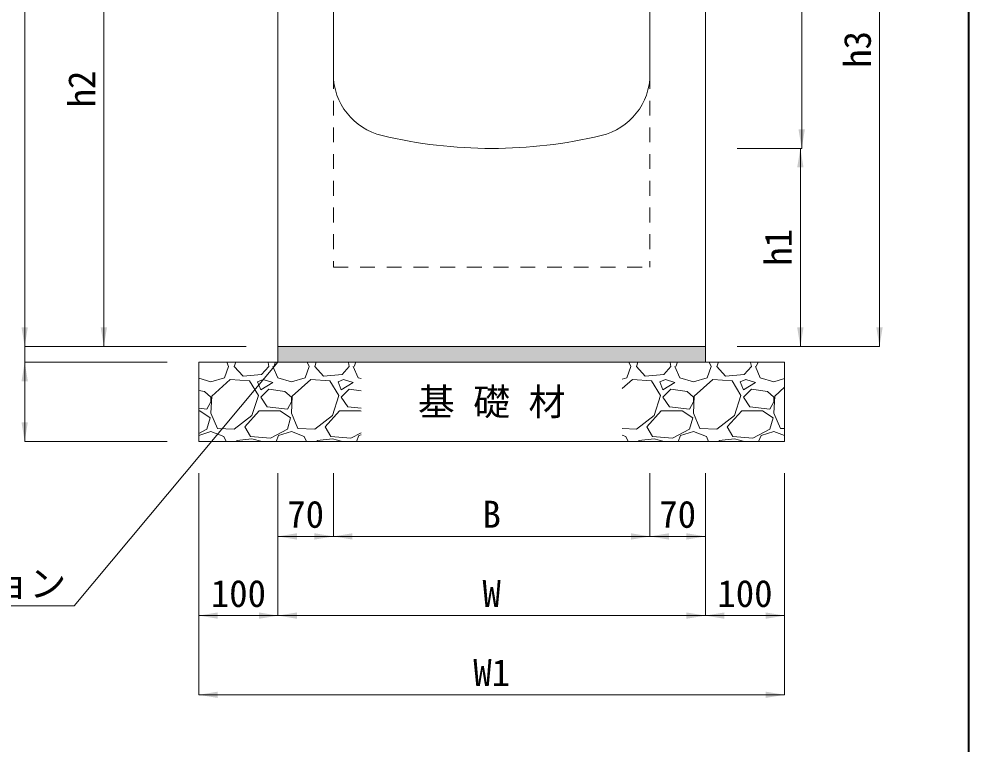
# Model space of a CAD drawing. Units: millimetres at full size. Extents: x 0 to 26200, y 7460 to 13400.
# Drawn here: x 7000 to 8200, y 10212 to 11129 of the extents above; entities that cross this region are included whole.
import ezdxf
from ezdxf.enums import TextEntityAlignment as Align

# ---------------------------------------------------------------- set-up
doc = ezdxf.new("R2010")
doc.units = ezdxf.units.MM
doc.header["$LTSCALE"] = 25
doc.linetypes.add('USER1', pattern=[1.35, 0.75, -0.6])
doc.layers.add('ハッチング', color=7, linetype='Continuous')
doc.layers.add('文字', color=7, linetype='Continuous')
for name, color, linetype, lineweight in [('ハッチング_基礎', 150, 'Continuous', 9), ('図枠', 7, 'Continuous', 5), ('寸法線', 7, 'Continuous', 9), ('引出線', 4, 'Continuous', 9), ('本体', 2, 'Continuous', 20), ('舗装・基礎', 7, 'Continuous', 5)]:
    doc.layers.add(name, color=color, linetype=linetype, lineweight=lineweight)
doc.styles.add('ＭＳ ゴシック', font='')
doc.styles.get('ＭＳ ゴシック').set_extended_font_data('MS Gothic')

# ---------------------------------------------------------------- blocks, each defined once
blk = doc.blocks.new('filled_arrow')
at = {"color": 0, "linetype": 'Continuous', "lineweight": -2}
blk.add_solid([(7.5, 1.25), (0, 0), (7.5, -1.25)], dxfattribs=at)

msp = doc.modelspace()

# ---------------------------------------------------------------- hatches: boundary and pattern name
at = {"layer": 'ハッチング'}
msp.add_hatch(color=256, dxfattribs=at).paths.add_polyline_path([(7866.95, 10695.09), (7866.95, 10715.09), (7326.95, 10715.09), (7326.95, 10695.09)])

# ---------------------------------------------------------------- linework, layer by layer
at = {"layer": 'ハッチング_基礎'}
for p, q in [((7262.18, 10695.09), (7264.66, 10689.71)), ((7271.77, 10689.71), (7273.79, 10695.09)), ((7314.44, 10694.79), (7313.27, 10695.09)), ((7315.46, 10689.71), (7314.44, 10694.79)), ((7321.56, 10689.71), (7323.86, 10695.09)), ((7363.78, 10695.09), (7366.26, 10689.71)), ((7373.37, 10689.71), (7375.39, 10695.09)), ((7416.04, 10694.79), (7414.87, 10695.09)), ((7417.06, 10689.71), (7416.04, 10694.79)), ((7423.16, 10689.71), (7425.46, 10695.09)), ((7770.18, 10695.09), (7772.66, 10689.71)), ((7779.77, 10689.71), (7781.79, 10695.09)), ((7822.44, 10694.79), (7821.27, 10695.09)), ((7823.46, 10689.71), (7822.44, 10694.79)), ((7829.56, 10689.71), (7831.86, 10695.09)), ((7871.78, 10695.09), (7874.26, 10689.71)), ((7881.37, 10689.71), (7883.39, 10695.09)), ((7924.04, 10694.79), (7922.87, 10695.09)), ((7925.06, 10689.71), (7924.04, 10694.79)), ((7931.16, 10689.71), (7933.46, 10695.09)), ((7259.58, 10675.49), (7264.66, 10689.71)), ((7282.95, 10677.52), (7271.77, 10689.71)), ((7315.46, 10689.71), (7306.32, 10679.55)), ((7320.54, 10689.71), (7326.64, 10675.49)), ((7361.18, 10675.49), (7366.26, 10689.71)), ((7384.55, 10677.52), (7373.37, 10689.71)), ((7417.06, 10689.71), (7407.92, 10679.55)), ((7422.14, 10689.71), (7428.24, 10675.49)), ((7767.58, 10675.49), (7772.66, 10689.71)), ((7790.95, 10677.52), (7779.77, 10689.71)), ((7823.46, 10689.71), (7814.32, 10679.55)), ((7828.54, 10689.71), (7834.64, 10675.49)), ((7869.18, 10675.49), (7874.26, 10689.71)), ((7892.55, 10677.52), (7881.37, 10689.71)), ((7925.06, 10689.71), (7915.92, 10679.55)), ((7930.14, 10689.71), (7936.24, 10675.49)), ((7226.95, 10674.92), (7242.31, 10670.41)), ((7242.31, 10670.41), (7259.58, 10675.49)), ((7266.69, 10673.46), (7243.32, 10652.12)), ((7291.08, 10671.42), (7266.69, 10673.46)), ((7306.32, 10679.55), (7282.95, 10677.52)), ((7302.25, 10653.14), (7291.08, 10671.42)), ((7308.35, 10673.46), (7301.24, 10670.41)), ((7301.24, 10670.41), (7305.3, 10660.25)), ((7320.54, 10669.39), (7308.35, 10673.46)), ((7326.64, 10675.49), (7343.91, 10670.41)), ((7343.91, 10670.41), (7361.18, 10675.49)), ((7368.29, 10673.46), (7344.92, 10652.12)), ((7392.68, 10671.42), (7368.29, 10673.46)), ((7407.92, 10679.55), (7384.55, 10677.52)), ((7403.85, 10653.14), (7392.68, 10671.42)), ((7409.95, 10673.46), (7402.84, 10670.41)), ((7402.84, 10670.41), (7406.9, 10660.25)), ((7422.14, 10669.39), (7409.95, 10673.46)), ((7428.24, 10675.49), (7431.95, 10674.39)), ((7761.95, 10673.83), (7767.58, 10675.49)), ((7774.69, 10673.46), (7761.95, 10661.83)), ((7799.08, 10671.42), (7774.69, 10673.46)), ((7814.32, 10679.55), (7790.95, 10677.52)), ((7810.25, 10653.14), (7799.08, 10671.42)), ((7816.35, 10673.46), (7809.24, 10670.41)), ((7809.24, 10670.41), (7813.3, 10660.25)), ((7828.54, 10669.39), (7816.35, 10673.46)), ((7834.64, 10675.49), (7851.91, 10670.41)), ((7851.91, 10670.41), (7869.18, 10675.49)), ((7876.29, 10673.46), (7852.92, 10652.12)), ((7900.68, 10671.42), (7876.29, 10673.46)), ((7915.92, 10679.55), (7892.55, 10677.52)), ((7911.85, 10653.14), (7900.68, 10671.42)), ((7917.95, 10673.46), (7910.84, 10670.41)), ((7910.84, 10670.41), (7914.9, 10660.25)), ((7930.14, 10669.39), (7917.95, 10673.46)), ((7936.24, 10675.49), (7953.51, 10670.41)), ((7953.51, 10670.41), (7966.95, 10674.36)), ((7234.18, 10658.22), (7226.95, 10659.3)), ((7242.31, 10651.1), (7234.18, 10658.22)), ((7305.3, 10660.25), (7320.54, 10669.39)), ((7315.46, 10661.26), (7305.3, 10651.1)), ((7335.78, 10658.22), (7315.46, 10661.26)), ((7343.91, 10651.1), (7335.78, 10658.22)), ((7406.9, 10660.25), (7422.14, 10669.39)), ((7417.06, 10661.26), (7406.9, 10651.1)), ((7431.95, 10659.03), (7417.06, 10661.26)), ((7813.3, 10660.25), (7828.54, 10669.39)), ((7823.46, 10661.26), (7813.3, 10651.1)), ((7843.78, 10658.22), (7823.46, 10661.26)), ((7851.91, 10651.1), (7843.78, 10658.22)), ((7914.9, 10660.25), (7930.14, 10669.39)), ((7925.06, 10661.26), (7914.9, 10651.1)), ((7945.38, 10658.22), (7925.06, 10661.26)), ((7953.51, 10651.1), (7945.38, 10658.22)), ((7966.95, 10663.47), (7954.52, 10652.12)), ((7243.32, 10652.12), (7242.31, 10630.78)), ((7242.31, 10645.01), (7242.31, 10651.1)), ((7294.12, 10627.74), (7302.25, 10653.14)), ((7305.3, 10651.1), (7313.43, 10638.91)), ((7344.92, 10652.12), (7343.91, 10630.78)), ((7343.91, 10645.01), (7343.91, 10651.1)), ((7395.72, 10627.74), (7403.85, 10653.14)), ((7406.9, 10651.1), (7415.03, 10638.91)), ((7802.12, 10627.74), (7810.25, 10653.14)), ((7813.3, 10651.1), (7821.43, 10638.91)), ((7852.92, 10652.12), (7851.91, 10630.78)), ((7851.91, 10645.01), (7851.91, 10651.1)), ((7903.72, 10627.74), (7911.85, 10653.14)), ((7914.9, 10651.1), (7923.03, 10638.91)), ((7954.52, 10652.12), (7953.51, 10630.78)), ((7953.51, 10645.01), (7953.51, 10651.1)), ((7226.95, 10637.1), (7237.23, 10635.86)), ((7237.23, 10635.86), (7242.31, 10645.01)), ((7313.43, 10638.91), (7338.83, 10635.86)), ((7338.83, 10635.86), (7343.91, 10645.01)), ((7415.03, 10638.91), (7431.95, 10636.88)), ((7821.43, 10638.91), (7846.83, 10635.86)), ((7846.83, 10635.86), (7851.91, 10645.01)), ((7923.03, 10638.91), (7948.43, 10635.86)), ((7948.43, 10635.86), (7953.51, 10645.01)), ((7226.95, 10633.83), (7228.08, 10633.83)), ((7228.08, 10633.83), (7241.29, 10624.69)), ((7241.29, 10624.69), (7237.23, 10610.46)), ((7242.31, 10630.78), (7250.44, 10611.48)), ((7271.77, 10610.46), (7294.12, 10627.74)), ((7284.98, 10613.51), (7303.27, 10633.83)), ((7303.27, 10633.83), (7329.68, 10633.83)), ((7329.68, 10633.83), (7342.89, 10624.69)), ((7342.89, 10624.69), (7338.83, 10610.46)), ((7343.91, 10630.78), (7352.04, 10611.48)), ((7373.37, 10610.46), (7395.72, 10627.74)), ((7386.58, 10613.51), (7404.87, 10633.83)), ((7404.87, 10633.83), (7431.28, 10633.83)), ((7431.28, 10633.83), (7431.95, 10633.37)), ((7779.77, 10610.46), (7802.12, 10627.74)), ((7792.98, 10613.51), (7811.27, 10633.83)), ((7811.27, 10633.83), (7837.68, 10633.83)), ((7837.68, 10633.83), (7850.89, 10624.69)), ((7850.89, 10624.69), (7846.83, 10610.46)), ((7851.91, 10630.78), (7860.04, 10611.48)), ((7881.37, 10610.46), (7903.72, 10627.74)), ((7894.58, 10613.51), (7912.87, 10633.83)), ((7912.87, 10633.83), (7939.28, 10633.83)), ((7939.28, 10633.83), (7952.49, 10624.69)), ((7952.49, 10624.69), (7948.43, 10610.46)), ((7953.51, 10630.78), (7961.64, 10611.48)), ((7237.23, 10610.46), (7226.95, 10605.08)), ((7250.44, 10611.48), (7271.77, 10610.46)), ((7292.09, 10601.32), (7284.98, 10613.51)), ((7338.83, 10610.46), (7317.49, 10599.29)), ((7352.04, 10611.48), (7373.37, 10610.46)), ((7393.69, 10601.32), (7386.58, 10613.51)), ((7761.95, 10611.31), (7779.77, 10610.46)), ((7800.09, 10601.32), (7792.98, 10613.51)), ((7846.83, 10610.46), (7825.49, 10599.29)), ((7860.04, 10611.48), (7881.37, 10610.46)), ((7901.69, 10601.32), (7894.58, 10613.51)), ((7948.43, 10610.46), (7927.09, 10599.29)), ((7961.64, 10611.48), (7966.95, 10611.23)), ((7226.95, 10602.62), (7242.31, 10607.42)), ((7242.31, 10607.42), (7258.56, 10601.32)), ((7258.56, 10601.32), (7261.44, 10595.09)), ((7294.12, 10598.27), (7274.82, 10596.24)), ((7317.49, 10599.29), (7292.09, 10601.32)), ((7306.87, 10595.09), (7294.12, 10598.27)), ((7324.54, 10595.09), (7327.65, 10602.34)), ((7327.65, 10602.34), (7343.91, 10607.42)), ((7343.91, 10607.42), (7360.16, 10601.32)), ((7360.16, 10601.32), (7363.04, 10595.09)), ((7395.72, 10598.27), (7376.42, 10596.24)), ((7419.09, 10599.29), (7393.69, 10601.32)), ((7408.47, 10595.09), (7395.72, 10598.27)), ((7431.95, 10606.03), (7419.09, 10599.29)), ((7426.14, 10595.09), (7429.25, 10602.34)), ((7429.25, 10602.34), (7431.95, 10603.18)), ((7761.95, 10603.05), (7766.56, 10601.32)), ((7766.56, 10601.32), (7769.44, 10595.09)), ((7802.12, 10598.27), (7782.82, 10596.24)), ((7825.49, 10599.29), (7800.09, 10601.32)), ((7814.87, 10595.09), (7802.12, 10598.27)), ((7832.54, 10595.09), (7835.65, 10602.34)), ((7835.65, 10602.34), (7851.91, 10607.42)), ((7851.91, 10607.42), (7868.16, 10601.32)), ((7868.16, 10601.32), (7871.04, 10595.09)), ((7903.72, 10598.27), (7884.42, 10596.24)), ((7927.09, 10599.29), (7901.69, 10601.32)), ((7916.47, 10595.09), (7903.72, 10598.27)), ((7934.14, 10595.09), (7937.25, 10602.34)), ((7937.25, 10602.34), (7953.51, 10607.42)), ((7953.51, 10607.42), (7966.95, 10602.37)), ((7274.39, 10595.09), (7274.82, 10596.24)), ((7375.99, 10595.09), (7376.42, 10596.24)), ((7782.39, 10595.09), (7782.82, 10596.24)), ((7883.99, 10595.09), (7884.42, 10596.24))]:
    msp.add_line(p, q, dxfattribs=at)
at = {"layer": '図枠', "lineweight": 40}
msp.add_line((8200, 7659.96), (8200, 13199.96), dxfattribs=at)
at = {"layer": '寸法線', "lineweight": 13}
for p, q in [((7006.95, 11498.09), (7006.95, 10715.09)), ((8086.95, 11465.09), (8086.95, 10715.09)), ((7106.95, 11365.09), (7106.95, 10715.09)), ((7988.62, 11365.09), (7988.62, 10965.09)), ((7906.95, 10965.09), (7988.62, 10965.09)), ((7906.95, 10965.09), (7986.95, 10965.09)), ((7986.95, 10965.09), (7986.95, 10715.09)), ((7006.95, 10763.09), (7006.95, 10647.09)), ((7286.95, 10715.09), (7006.95, 10715.09)), ((7286.95, 10715.09), (7006.95, 10715.09)), ((7286.95, 10715.09), (7106.95, 10715.09)), ((7906.95, 10715.09), (7986.95, 10715.09)), ((7906.95, 10715.09), (8086.95, 10715.09)), ((7186.95, 10695.09), (7006.95, 10695.09)), ((7006.95, 10695.09), (7006.95, 10595.09)), ((7186.95, 10695.09), (7006.95, 10695.09)), ((7186.95, 10595.09), (7006.95, 10595.09)), ((7226.95, 10555.09), (7226.95, 10375.09)), ((7226.95, 10555.09), (7226.95, 10275.09)), ((7326.95, 10555.09), (7326.95, 10475.09)), ((7326.95, 10555.09), (7326.95, 10375.09)), ((7326.95, 10555.09), (7326.95, 10375.09)), ((7396.95, 10555.09), (7396.95, 10475.09)), ((7396.95, 10555.09), (7396.95, 10475.09)), ((7796.95, 10555.09), (7796.95, 10475.09)), ((7796.95, 10555.09), (7796.95, 10475.09)), ((7866.95, 10555.09), (7866.95, 10475.09)), ((7866.95, 10555.09), (7866.95, 10375.09)), ((7866.95, 10555.09), (7866.95, 10375.09)), ((7966.95, 10555.09), (7966.95, 10375.09)), ((7966.95, 10555.09), (7966.95, 10275.09)), ((7396.95, 10475.09), (7326.95, 10475.09)), ((7796.95, 10475.09), (7396.95, 10475.09)), ((7866.95, 10475.09), (7796.95, 10475.09)), ((7326.95, 10375.09), (7226.95, 10375.09)), ((7866.95, 10375.09), (7326.95, 10375.09)), ((7966.95, 10375.09), (7866.95, 10375.09)), ((7226.95, 10275.09), (7966.95, 10275.09))]:
    msp.add_line(p, q, dxfattribs=at)
at = {"layer": '引出線'}
msp.add_lwpolyline([(7326.95, 10695.08), (7069.43, 10387.31), (6691.21, 10387.31)], dxfattribs=at)
at = {"layer": '本体'}
for p, q in [((7326.95, 11375.09), (7326.95, 10715.09)), ((7396.95, 11375.09), (7396.95, 11059.12)), ((7796.95, 11375.09), (7796.95, 11059.12)), ((7866.95, 11375.09), (7866.95, 10715.09)), ((7326.95, 10715.09), (7866.95, 10715.09))]:
    msp.add_line(p, q, dxfattribs=at)
at = {"layer": '本体', "linetype": 'USER1', "lineweight": 15}
for p, q in [((7396.95, 11059.12), (7396.95, 10815.09)), ((7796.95, 11059.12), (7796.95, 10815.09)), ((7396.95, 10815.09), (7796.95, 10815.09))]:
    msp.add_line(p, q, dxfattribs=at)
at = {"layer": '本体'}
for centre, radius, start, end in [((7476.95, 11059.12), 80, 180, 256.65764), ((7716.95, 11059.12), 80, 283.34236, 0), ((7596.95, 11565.09), 600, 256.65764, 283.34236)]:
    msp.add_arc(centre, radius, start, end, dxfattribs=at)
at = {"layer": '舗装・基礎', "color": 3, "lineweight": 20}
for p, q in [((7326.95, 10715.09), (7866.95, 10715.09)), ((7326.95, 10715.09), (7326.95, 10695.09)), ((7866.95, 10715.09), (7866.95, 10695.09)), ((7226.95, 10695.09), (7966.95, 10695.09)), ((7226.95, 10695.09), (7226.95, 10595.09)), ((7966.95, 10695.09), (7966.95, 10595.09)), ((7226.95, 10595.09), (7966.95, 10595.09))]:
    msp.add_line(p, q, dxfattribs=at)

# ---------------------------------------------------------------- block references
at = {"layer": '寸法線', "lineweight": 13, "xscale": 3.2, "yscale": 3.2}
for p, rotation in [((7988.62, 10965.09), 90), ((7986.95, 10965.09), 270), ((7006.95, 10715.09), 90), ((7006.95, 10715.09), 90), ((7106.95, 10715.09), 90), ((7986.95, 10715.09), 90), ((8086.95, 10715.09), 90), ((7006.95, 10695.09), 270), ((7006.95, 10695.09), 270), ((7006.95, 10595.09), 90), ((7396.95, 10475.09), 180), ((7796.95, 10475.09), 180), ((7866.95, 10475.09), 180), ((7326.95, 10375.09), 180), ((7866.95, 10375.09), 180), ((7966.95, 10375.09), 180), ((7966.95, 10275.09), 180)]:
    msp.add_blockref('filled_arrow', p, dxfattribs=dict(at, rotation=rotation))
for p in [(7326.95, 10475.09), (7396.95, 10475.09), (7796.95, 10475.09), (7226.95, 10375.09), (7326.95, 10375.09), (7866.95, 10375.09), (7226.95, 10275.09)]:
    msp.add_blockref('filled_arrow', p, dxfattribs=at)
at = {"layer": '引出線', "xscale": 0.133, "yscale": 0.133, "rotation": 230.1}
msp.add_blockref('filled_arrow', (7326.95, 10695.08), dxfattribs=at)

# ---------------------------------------------------------------- texts
at = {"layer": '寸法線', "style": 'ＭＳ ゴシック'}
for s, p in [('h3', (8058.95, 11090.09)), ('h2', (7078.95, 11040.09)), ('h1', (7958.95, 10840.09))]:
    msp.add_text(s, height=34.18, rotation=90, dxfattribs=at).set_placement(p, align=Align.MIDDLE_CENTER)
for s, p in [('70', (7361.95, 10503.09)), ('B', (7596.95, 10503.09)), ('70', (7831.95, 10503.09)), ('100', (7276.95, 10403.09)), ('W', (7596.95, 10403.09)), ('100', (7916.95, 10403.09)), ('W1', (7596.95, 10303.09))]:
    msp.add_text(s, height=34.18, dxfattribs=at).set_placement(p, align=Align.MIDDLE_CENTER)
at = {"layer": '引出線', "style": 'ＭＳ ゴシック'}
msp.add_text('サンドクッション', height=34.18, dxfattribs=at).set_placement((7059.43, 10432.71), align=Align.TOP_RIGHT)
at = {"layer": '文字', "style": 'ＭＳ ゴシック'}
msp.add_text('基 礎 材', height=34.18, dxfattribs=at).set_placement((7596.95, 10645.09), align=Align.MIDDLE_CENTER)

doc.saveas('drawing.dxf')
